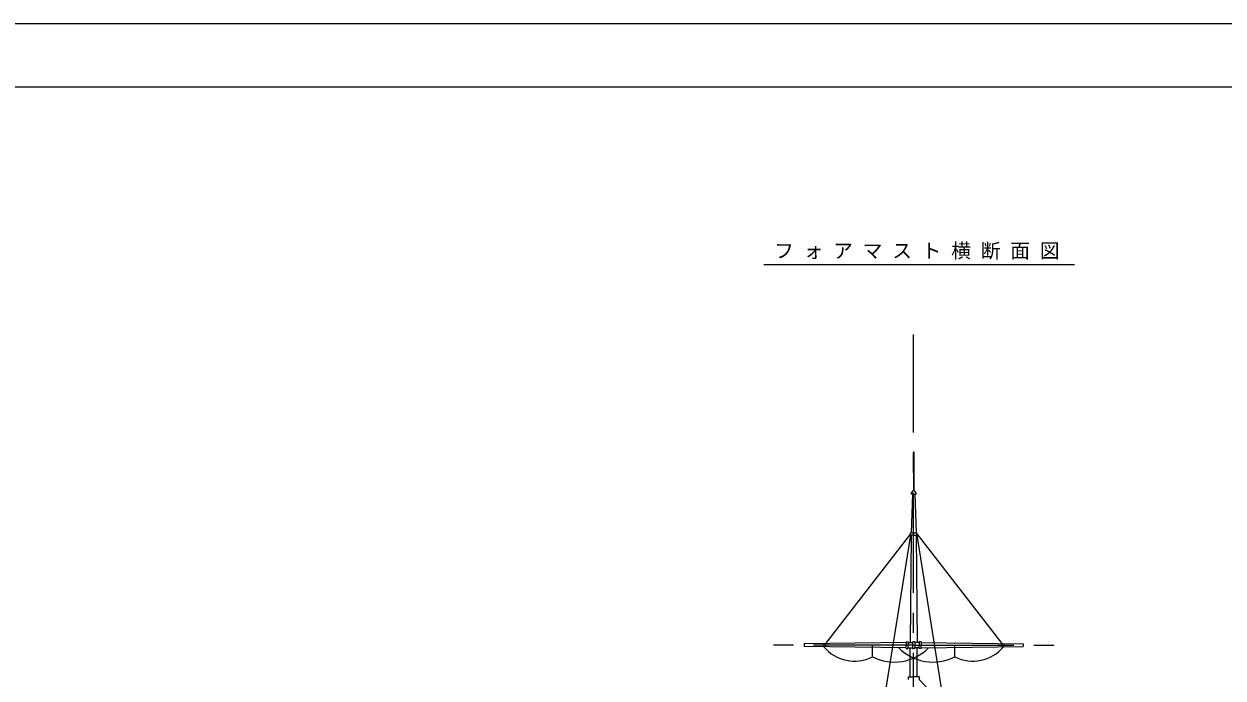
# Model space of a CAD drawing. Units: millimetres, scale not verified. Extents: x -51052 to 51048, y -29700 to 29700.
# Drawn here: x -10364 to 27675, y 8946 to 29700 of the extents above; entities that cross this region are included whole.
import ezdxf
from ezdxf.enums import TextEntityAlignment as Align

# ---------------------------------------------------------------- set-up
doc = ezdxf.new("R2010")
doc.units = ezdxf.units.MM
doc.header["$LTSCALE"] = 100
doc.linetypes.add('USER1', pattern=[50.8, 31.75, -6.35, 6.35, -6.35])
for name, color, linetype, lineweight in [('0-3_keijou', 7, 'Continuous', 18), ('0-4_frame', 7, 'Continuous', 18), ('0-6_center', 7, 'USER1', 18)]:
    doc.layers.add(name, color=color, linetype=linetype, lineweight=lineweight)
doc.layers.add('0-5_text', color=7, linetype='Continuous')
doc.styles.add('ＭＳ ゴシック', font='')
doc.styles.get('ＭＳ ゴシック').set_extended_font_data('MS Gothic')

msp = doc.modelspace()

# ---------------------------------------------------------------- linework, layer by layer
at = {"layer": '0-3_keijou'}
for p, q in [((13103.2, 22069.5), (22962.2, 22069.5)), ((17860.9, 14780.2), (17777, 14780.2)), ((17827.1, 14780.2), (17786.5, 13551.8)), ((17860.9, 14780.2), (17944.8, 14780.2)), ((17894.8, 14780.2), (17935.3, 13551.8)), ((17763.7, 13516.8), (15060.9, 10037.6)), ((17763.7, 13481.8), (16256.3, 4103.9)), ((17781.8, 13481.8), (17752.5, 10073.3)), ((17860.9, 13551.8), (17763.7, 13551.8)), ((17860.9, 13551.8), (17958.2, 13551.8)), ((17940, 13481.8), (17969.3, 10073.3)), ((17958.2, 13516.8), (20660.9, 10037.6)), ((17958.2, 13481.8), (19465.6, 4103.9)), ((17620.9, 10073.3), (14390.9, 10028.3)), ((14390.9, 10028.3), (14390.9, 9948.3)), ((17620.9, 9903.3), (14390.9, 9948.3)), ((15010.9, 10036.9), (15010.9, 9939.6)), ((15060.9, 10037.6), (15060.9, 9938.9)), ((16556.5, 9618.4), (16556.5, 9988.3)), ((17620.9, 10093.3), (17620.9, 9988.3)), ((17620.9, 9883.3), (17620.9, 9988.3)), ((17689.9, 9903.3), (17820.9, 9903.3)), ((17690.9, 10073.3), (17820.9, 10073.3)), ((17744.9, 8988.3), (17751.3, 9903.3)), ((17820.9, 10093.3), (17820.9, 9883.3)), ((17820.9, 10093.3), (17860.9, 10093.3)), ((17900.9, 10093.3), (17860.9, 10093.3)), ((17900.9, 10093.3), (17900.9, 9883.3)), ((18030.9, 10073.3), (17900.9, 10073.3)), ((18032, 9903.3), (17900.9, 9903.3)), ((17977, 8988.3), (17970.5, 9903.3)), ((18100.9, 10093.3), (18100.9, 9988.3)), ((18100.9, 10073.3), (21330.9, 10028.3)), ((18100.9, 9883.3), (18100.9, 9988.3)), ((18100.9, 9903.3), (21330.9, 9948.3)), ((19165.3, 9618.4), (19165.3, 9988.3)), ((20660.9, 10037.6), (20660.9, 9938.9)), ((20710.9, 10036.9), (20710.9, 9939.6)), ((21330.9, 10028.3), (21330.9, 9948.3)), ((17820.9, 9883.3), (17860.9, 9883.3)), ((17900.9, 9883.3), (17860.9, 9883.3)), ((17690.9, 8988.3), (17860.9, 8988.3)), ((17690.9, 8988.3), (17690.9, 8903.3)), ((18030.9, 8988.3), (17860.9, 8988.3))]:
    msp.add_line(p, q, dxfattribs=at)
for points in [[(17860.9, 16123.8), (17851.9, 16123.8), (17851.9, 14883.2)], [(17860.9, 16123.8), (17869.9, 16123.8), (17869.9, 14883.2)], [(17860.9, 13481.8), (17763.7, 13481.8), (17763.7, 13551.8)], [(17860.9, 13481.8), (17958.2, 13481.8), (17958.2, 13551.8)], [(17620.9, 10093.3), (17690.9, 10093.3), (17690.9, 9988.3)], [(17620.9, 9883.3), (17690.9, 9883.3), (17690.9, 9988.3)], [(18100.9, 10093.3), (18030.9, 10093.3), (18030.9, 9988.3)], [(18100.9, 9883.3), (18030.9, 9883.3), (18030.9, 9988.3)], [(18030.9, 8988.3), (18030.9, 8903.3), (22576.1, 4078.7)]]:
    msp.add_lwpolyline(points, dxfattribs=at)
for centre, radius, start, end in [((17878.7, 14785), 101.8, 100.04613, 182.69459), ((17843.2, 14785), 101.8, 357.30541, 79.95387), ((15984.4, 10744.5), 1263.1, 219.58475, 296.93428), ((17248, 10980.3), 1527.3, 243.08212, 315.33001), ((18473.9, 10980.3), 1527.3, 224.66999, 296.91788), ((19737.5, 10744.5), 1263.1, 243.06572, 320.41525)]:
    msp.add_arc(centre, radius, start, end, dxfattribs=at)
at = {"layer": '0-4_frame'}
for points in [[(-51051.5, -29700.1), (51048.5, -29700.1), (51048.5, 29699.9), (-51051.5, 29699.9)], [(-49051.5, -27700.1), (49048.5, -27700.1), (49048.5, 27699.9), (-49051.5, 27699.9)]]:
    msp.add_lwpolyline(points, close=True, dxfattribs=at)
at = {"layer": '0-6_center'}
for p, q in [((17860.9, -18827.9), (17860.9, 19848.2)), ((17860.9, 9988.3), (13262.3, 9988.3)), ((17860.9, 9988.3), (22459.6, 9988.3))]:
    msp.add_line(p, q, dxfattribs=at)

# ---------------------------------------------------------------- texts
at = {"layer": '0-5_text', "style": 'ＭＳ ゴシック'}
msp.add_text('フ ォ ア マ ス ト 横 断 面 図', height=458.2, dxfattribs=at).set_placement((13433, 22138.1), align=Align.BOTTOM_LEFT)

doc.saveas('drawing.dxf')
